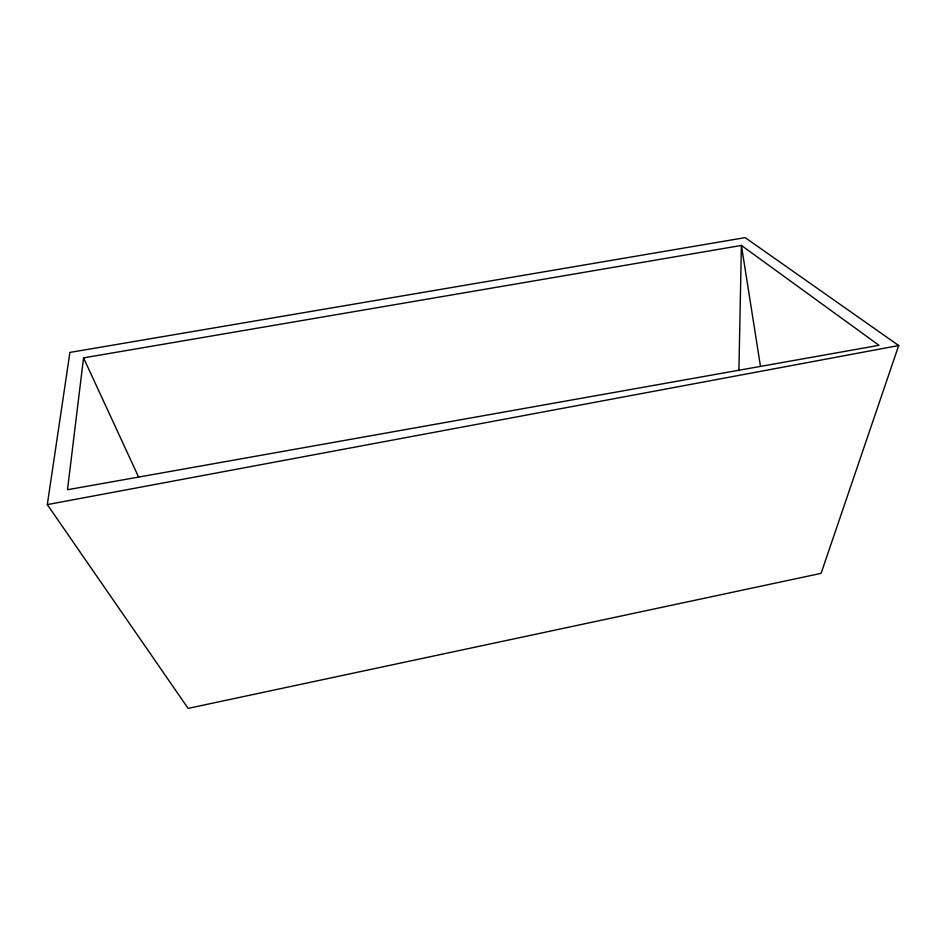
<?xml version="1.0" encoding="UTF-8"?>
<svg xmlns="http://www.w3.org/2000/svg" width="946" height="946" viewBox="0 0 946 946"><rect width="100%" height="100%" fill="white"/><g stroke="black" fill="none" stroke-linecap="round" stroke-linejoin="round"><path stroke-width="1.42" d="M738.909 370.702L741.416 245.44L83.555 357.872L67.485 489.732L878.988 345.314L741.416 245.44L760.43 366.114M47.3 504.596L69.921 352.42L745.152 237.623L898.7 345.538L821.093 573.359L188.124 708.377L47.3 504.596L898.7 345.538M83.555 357.872L138.613 477.08"/></g></svg>
